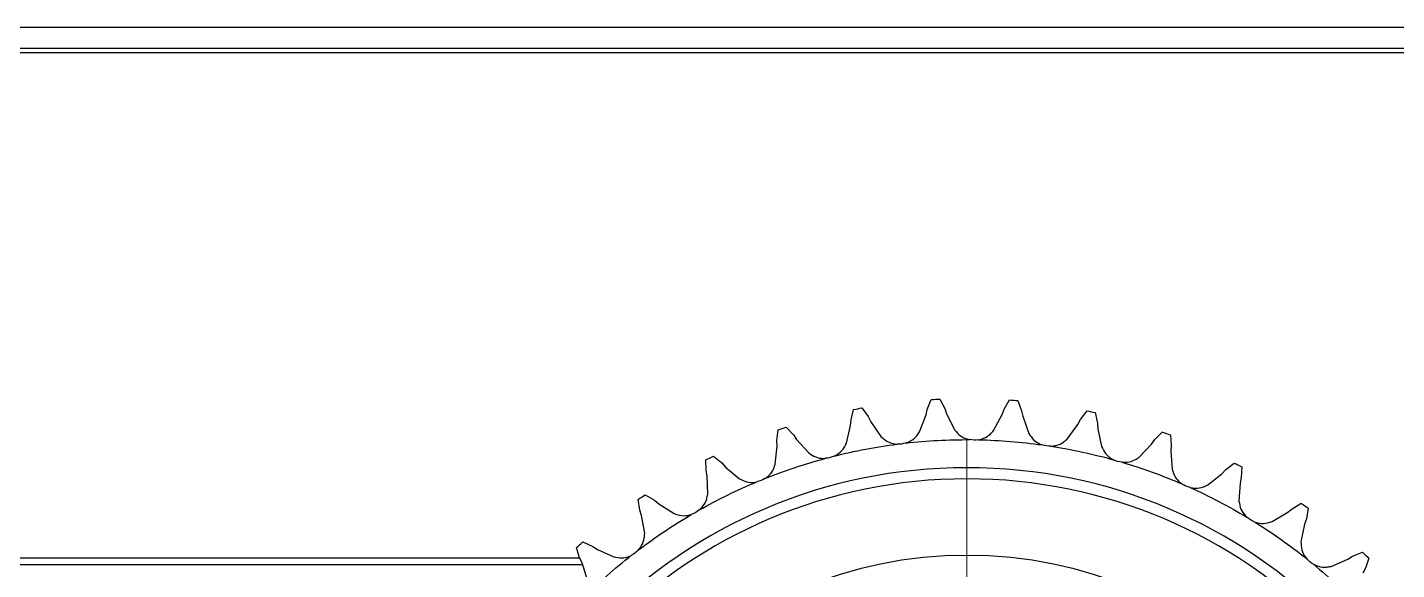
# Model space of a CAD drawing. Header units: millimetres. Extents: x 4754612 to 5801174, y 2368242 to 2777223.
# Drawn here: x 5508482.3 to 5508711.3, y 2425397.3 to 2425487.9 of the extents above; entities that cross this region are included whole.
import ezdxf

# ---------------------------------------------------------------- set-up
doc = ezdxf.new("R2010")
doc.units = ezdxf.units.MM
doc.header["$LTSCALE"] = 1000
for name, color, linetype in [('253', 253, 'Continuous'), ('DOOR', 4, 'Continuous'), ('HAT', 252, 'Continuous')]:
    doc.layers.add(name, color=color, linetype=linetype)

# ---------------------------------------------------------------- blocks, each defined once
blk = doc.blocks.new('방화셔터 기본')
at = {"layer": '253', "linetype": 'Continuous'}
for p, q in [((5541912.61, 8102229.9), (5542442.61, 8102229.9)), ((5541912.61, 8102226.4), (5542442.61, 8102226.4)), ((5541912.61, 8102225.66), (5542442.61, 8102225.66)), ((5542064.07, 8102167.53), (5542063.45, 8102165.85)), ((5542066.36, 8102166.08), (5542065.48, 8102167.64)), ((5542077.16, 8102167.79), (5542076.32, 8102166.21)), ((5542079.24, 8102166.05), (5542078.57, 8102167.72)), ((5542051.13, 8102165.52), (5542050.74, 8102163.77)), ((5542053.6, 8102164.39), (5542052.52, 8102165.82)), ((5542063.27, 8102164.92), (5542062.26, 8102162.06)), ((5542063.45, 8102165.85), (5542063.27, 8102164.92)), ((5542066.69, 8102165.19), (5542066.36, 8102166.08)), ((5542068.14, 8102162.53), (5542066.69, 8102165.19)), ((5542076.02, 8102165.32), (5542074.64, 8102162.62)), ((5542076.32, 8102166.21), (5542076.02, 8102165.32)), ((5542079.44, 8102165.13), (5542079.24, 8102166.05)), ((5542080.53, 8102162.3), (5542079.44, 8102165.13)), ((5542089.12, 8102164.86), (5542088.7, 8102164.01)), ((5542090.17, 8102166.31), (5542089.12, 8102164.86)), ((5542091.99, 8102164.31), (5542091.56, 8102166.05)), ((5542050.69, 8102162.83), (5542050.07, 8102159.86)), ((5542050.74, 8102163.77), (5542050.69, 8102162.83)), ((5542054.04, 8102163.56), (5542053.6, 8102164.39)), ((5542055.83, 8102161.11), (5542054.04, 8102163.56)), ((5542088.7, 8102164.01), (5542086.98, 8102161.52)), ((5542092.07, 8102163.37), (5542091.99, 8102164.31)), ((5542092.77, 8102160.42), (5542092.07, 8102163.37)), ((5542102.86, 8102163.11), (5542101.63, 8102161.81)), ((5542104.4, 8102160.88), (5542104.2, 8102162.67)), ((5542038.58, 8102161.8), (5542038.43, 8102160.02)), ((5542038.43, 8102160.02), (5542038.5, 8102159.08)), ((5542041.17, 8102161.01), (5542039.91, 8102162.29)), ((5542041.72, 8102160.24), (5542041.17, 8102161.01)), ((5542043.82, 8102158.06), (5542041.72, 8102160.24)), ((5542101.1, 8102161.03), (5542099.06, 8102158.79)), ((5542101.63, 8102161.81), (5542101.1, 8102161.03)), ((5542104.36, 8102159.94), (5542104.4, 8102160.88)), ((5542038.5, 8102159.08), (5542038.28, 8102156.05)), ((5542104.66, 8102156.93), (5542104.36, 8102159.94)), ((5542115.01, 8102158.25), (5542113.62, 8102157.12)), ((5542026.63, 8102156.45), (5542026.72, 8102154.66)), ((5542029.31, 8102156.01), (5542027.89, 8102157.1)), ((5542029.95, 8102155.32), (5542029.31, 8102156.01)), ((5542113, 8102156.41), (5542110.67, 8102154.47)), ((5542113.62, 8102157.12), (5542113, 8102156.41)), ((5542116.08, 8102154.91), (5542116.25, 8102155.83)), ((5542116.25, 8102155.83), (5542116.29, 8102157.63)), ((5542026.72, 8102154.66), (5542026.91, 8102153.74)), ((5542026.91, 8102153.74), (5542027.1, 8102150.71)), ((5542032.33, 8102153.44), (5542029.95, 8102155.32)), ((5542115.97, 8102151.88), (5542116.08, 8102154.91)), ((5542124.88, 8102150.87), (5542124.17, 8102150.26)), ((5542126.41, 8102151.81), (5542124.88, 8102150.87)), ((5542127.31, 8102149.25), (5542127.59, 8102151.02)), ((5542015.51, 8102149.55), (5542015.83, 8102147.79)), ((5542018.22, 8102149.47), (5542016.67, 8102150.37)), ((5542018.95, 8102148.88), (5542018.22, 8102149.47)), ((5542021.55, 8102147.33), (5542018.95, 8102148.88)), ((5542124.17, 8102150.26), (5542121.6, 8102148.64)), ((5542127.02, 8102148.35), (5542127.31, 8102149.25)), ((5542015.83, 8102147.79), (5542016.15, 8102146.9)), ((5542016.15, 8102146.9), (5542016.74, 8102143.92)), ((5542126.51, 8102145.37), (5542127.02, 8102148.35)), ((5542008.1, 8102141.51), (5542006.44, 8102142.19)), ((5542134.42, 8102142.67), (5542131.66, 8102141.41)), ((5542135.21, 8102143.18), (5542134.42, 8102142.67)), ((5542136.85, 8102143.91), (5542135.21, 8102143.18)), ((5542137.4, 8102141.25), (5542137.91, 8102142.97)), ((5542005.4, 8102141.23), (5542005.96, 8102139.52)), ((5542005.96, 8102139.52), (5542006.39, 8102138.68)), ((5542008.9, 8102141.02), (5542008.1, 8102141.51)), ((5542011.69, 8102139.83), (5542008.9, 8102141.02)), ((5542136.09, 8102137.51), (5542136.99, 8102140.4)), ((5542282.24, 8102140.17), (5542136.92, 8102140.17)), ((5542136.99, 8102140.4), (5542137.4, 8102141.25)), ((5542137.5, 8102141.23), (5542282.24, 8102141.23))]:
    blk.add_line(p, q, dxfattribs=at)
at = {"layer": '253', "lineweight": 18}
blk.add_line((5542072.61, 8101978.79), (5542072.61, 8102161.01), dxfattribs=at)
at = {"layer": '253', "linetype": 'Continuous'}
for radius in [86.42, 84.56]:
    blk.add_circle((5542072.61, 8102069.9), radius, dxfattribs=at)
at = {"layer": '253'}
blk.add_circle((5542072.61, 8102069.9), 71.77, dxfattribs=at)
at = {"layer": '253', "linetype": 'Continuous'}
for centre, radius, start, end in [((5542072.61, 8102069.9), 98, 94.1685, 94.9971), ((5542072.61, 8102069.9), 98, 86.509, 87.3376), ((5542072.61, 8102069.9), 98, 101.8281, 102.6567), ((5542072.61, 8102069.9), 98, 78.8494, 79.678), ((5542072.61, 8102069.9), 98, 71.1898, 72.0184), ((5542072.61, 8102069.9), 98, 109.4877, 110.3163), ((5542058.7, 8102163.95), 4.03, 267.9605, 288.8647), ((5542072.61, 8102069.9), 91.11, 91.2128, 97.9529), ((5542071.36, 8102164.96), 4.03, 260.3009, 281.2052), ((5542072.61, 8102069.9), 91.11, 83.5532, 90.2933), ((5542084.04, 8102164.28), 4.03, 252.6414, 273.5456), ((5542072.61, 8102069.9), 91.11, 75.8936, 82.6337), ((5542072.61, 8102069.9), 91.11, 98.8724, 105.6125), ((5542096.52, 8102161.91), 4.03, 244.9818, 265.886), ((5542072.61, 8102069.9), 91.11, 68.2341, 74.9742), ((5542072.61, 8102069.9), 98, 63.5302, 64.3588), ((5542072.61, 8102069.9), 98, 117.1473, 117.9759), ((5542072.61, 8102069.9), 91.11, 106.5319, 113.272), ((5542046.29, 8102161.25), 4.03, 275.6201, 296.5243), ((5542034.34, 8102156.93), 4.03, 283.2797, 304.1839), ((5542108.57, 8102157.91), 4.03, 237.3222, 258.2264), ((5542072.61, 8102069.9), 91.11, 60.5745, 67.3146), ((5542072.61, 8102069.9), 91.11, 114.1915, 120.9316), ((5542072.61, 8102069.9), 98, 55.8707, 56.6993), ((5542072.61, 8102069.9), 98, 124.8068, 125.6354), ((5542119.98, 8102152.33), 4.03, 229.6626, 250.5669), ((5542072.61, 8102069.9), 91.11, 121.8511, 128.5912), ((5542023.09, 8102151.05), 4.03, 290.9392, 311.8435), ((5542072.61, 8102069.9), 91.11, 52.9149, 59.655), ((5542072.61, 8102069.9), 98, 132.4664, 133.295), ((5542130.54, 8102145.28), 4.03, 222.0031, 242.9073), ((5542072.61, 8102069.9), 91.11, 45.2554, 51.9954), ((5542072.61, 8102069.9), 98, 48.2111, 49.0397), ((5542072.61, 8102069.9), 91.11, 129.5107, 136.2508), ((5542012.71, 8102143.73), 4.03, 298.5988, 319.503)]:
    blk.add_arc(centre, radius, start, end, dxfattribs=at)
for points, knots in [([(5542070.68, 8102160.99), (5542070.39, 8102161.06), (5542069.66, 8102161.23), (5542068.78, 8102161.79), (5542068.31, 8102162.33), (5542068.14, 8102162.53)], [0, 0, 0, 0, 0.2928169, 0.7386141, 1, 1, 1, 1]), ([(5542074.64, 8102162.62), (5542074.34, 8102162.28), (5542073.75, 8102161.6), (5542072.8, 8102161.16), (5542072.25, 8102161.03), (5542072.14, 8102161.01)], [0, 0, 0, 0, 0.441472, 0.882801, 1, 1, 1, 1]), ([(5542082.84, 8102160.43), (5542082.56, 8102160.54), (5542081.86, 8102160.81), (5542081.06, 8102161.48), (5542080.67, 8102162.08), (5542080.53, 8102162.3)], [0, 0, 0, 0, 0.292832, 0.738629, 1, 1, 1, 1]), ([(5542058.55, 8102159.92), (5542058.26, 8102159.95), (5542057.51, 8102160.03), (5542056.56, 8102160.46), (5542056.03, 8102160.94), (5542055.83, 8102161.11)], [0, 0, 0, 0, 0.2928482, 0.7386455, 1, 1, 1, 1]), ([(5542062.26, 8102162.06), (5542062.01, 8102161.69), (5542061.52, 8102160.94), (5542060.64, 8102160.37), (5542060.11, 8102160.17), (5542060, 8102160.13)], [0, 0, 0, 0, 0.441502, 0.882833, 1, 1, 1, 1]), ([(5542086.98, 8102161.52), (5542086.64, 8102161.23), (5542085.96, 8102160.63), (5542084.97, 8102160.32), (5542084.4, 8102160.27), (5542084.29, 8102160.26)], [0, 0, 0, 0, 0.441487, 0.882817, 1, 1, 1, 1]), ([(5542094.81, 8102158.26), (5542094.55, 8102158.41), (5542093.9, 8102158.77), (5542093.19, 8102159.54), (5542092.88, 8102160.18), (5542092.77, 8102160.42)], [0, 0, 0, 0, 0.2928425, 0.7386398, 1, 1, 1, 1]), ([(5542046.68, 8102157.24), (5542046.38, 8102157.23), (5542045.64, 8102157.21), (5542044.63, 8102157.51), (5542044.04, 8102157.91), (5542043.82, 8102158.06)], [0, 0, 0, 0, 0.2928533, 0.7386507, 1, 1, 1, 1]), ([(5542050.07, 8102159.86), (5542049.87, 8102159.46), (5542049.48, 8102158.65), (5542048.69, 8102157.97), (5542048.19, 8102157.7), (5542048.09, 8102157.65)], [0, 0, 0, 0, 0.441507, 0.882838, 1, 1, 1, 1]), ([(5542099.06, 8102158.79), (5542098.69, 8102158.54), (5542097.94, 8102158.04), (5542096.91, 8102157.86), (5542096.34, 8102157.89), (5542096.23, 8102157.89)], [0, 0, 0, 0, 0.441497, 0.882827, 1, 1, 1, 1]), ([(5542038.28, 8102156.05), (5542038.14, 8102155.63), (5542037.86, 8102154.77), (5542037.16, 8102154), (5542036.7, 8102153.67), (5542036.61, 8102153.6)], [0, 0, 0, 0, 0.441511, 0.882841, 1, 1, 1, 1]), ([(5542106.39, 8102154.51), (5542106.15, 8102154.69), (5542105.55, 8102155.14), (5542104.95, 8102155.99), (5542104.74, 8102156.68), (5542104.66, 8102156.93)], [0, 0, 0, 0, 0.29285, 0.738647, 1, 1, 1, 1]), ([(5542035.27, 8102153.01), (5542034.98, 8102152.96), (5542034.24, 8102152.84), (5542033.21, 8102153), (5542032.57, 8102153.32), (5542032.33, 8102153.44)], [0, 0, 0, 0, 0.292857, 0.738654, 1, 1, 1, 1]), ([(5542110.67, 8102154.47), (5542110.27, 8102154.27), (5542109.46, 8102153.88), (5542108.42, 8102153.84), (5542107.86, 8102153.94), (5542107.74, 8102153.96)], [0, 0, 0, 0, 0.441504, 0.882834, 1, 1, 1, 1]), ([(5542117.37, 8102149.26), (5542117.15, 8102149.46), (5542116.62, 8102149.98), (5542116.14, 8102150.91), (5542116.02, 8102151.62), (5542115.97, 8102151.88)], [0, 0, 0, 0, 0.292854, 0.738652, 1, 1, 1, 1]), ([(5542027.1, 8102150.71), (5542027.02, 8102150.27), (5542026.86, 8102149.39), (5542026.27, 8102148.52), (5542025.86, 8102148.13), (5542025.77, 8102148.05)], [0, 0, 0, 0, 0.441513, 0.882843, 1, 1, 1, 1]), ([(5542121.6, 8102148.64), (5542121.18, 8102148.5), (5542120.32, 8102148.22), (5542119.28, 8102148.32), (5542118.75, 8102148.49), (5542118.64, 8102148.53)], [0, 0, 0, 0, 0.441508, 0.882839, 1, 1, 1, 1]), ([(5542024.53, 8102147.29), (5542024.24, 8102147.2), (5542023.53, 8102146.98), (5542022.48, 8102147.01), (5542021.8, 8102147.24), (5542021.55, 8102147.33)], [0, 0, 0, 0, 0.292859, 0.738656, 1, 1, 1, 1]), ([(5542127.55, 8102142.58), (5542127.36, 8102142.81), (5542126.9, 8102143.4), (5542126.55, 8102144.39), (5542126.52, 8102145.1), (5542126.51, 8102145.37)], [0, 0, 0, 0, 0.2928572, 0.7386546, 1, 1, 1, 1]), ([(5542016.74, 8102143.92), (5542016.71, 8102143.48), (5542016.67, 8102142.58), (5542016.2, 8102141.64), (5542015.85, 8102141.2), (5542015.77, 8102141.11)], [0, 0, 0, 0, 0.4415132, 0.8828435, 1, 1, 1, 1]), ([(5542131.66, 8102141.41), (5542131.22, 8102141.33), (5542130.34, 8102141.16), (5542129.32, 8102141.4), (5542128.81, 8102141.64), (5542128.7, 8102141.69)], [0, 0, 0, 0, 0.441511, 0.882842, 1, 1, 1, 1]), ([(5542014.64, 8102140.19), (5542014.37, 8102140.07), (5542013.69, 8102139.75), (5542012.65, 8102139.64), (5542011.95, 8102139.78), (5542011.69, 8102139.83)], [0, 0, 0, 0, 0.292859, 0.738657, 1, 1, 1, 1])]:
    blk.add_open_spline(points, degree=3, knots=knots, dxfattribs=at)
blk = doc.blocks.new('A$C27682B79')
at = {"layer": 'HAT', "xscale": -1}
blk.add_blockref('방화셔터 기본', (5542000.34, -8097757.4), dxfattribs=at)

msp = doc.modelspace()

# ---------------------------------------------------------------- block references
at = {"layer": 'DOOR'}
msp.add_blockref('A$C27682B79', (5508711.723, 2421015.382), dxfattribs=at)

doc.saveas('drawing.dxf')
